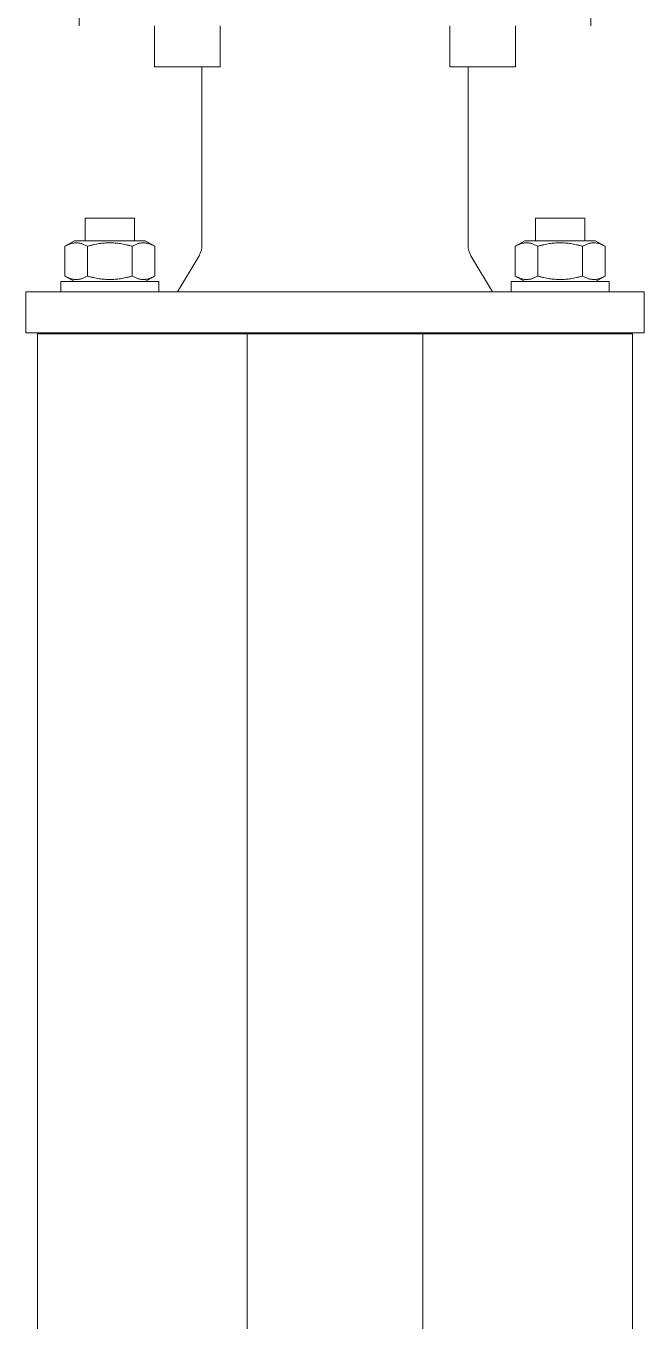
# Model space of a CAD drawing. Header units: millimetres. Extents: x -4172 to 126100, y -2 to 142133.
# Drawn here: x 22144 to 22446, y 15333 to 15966 of the extents above; entities that cross this region are included whole.
import ezdxf

# ---------------------------------------------------------------- set-up
doc = ezdxf.new("R2010")
doc.units = ezdxf.units.MM
doc.header["$LTSCALE"] = 100
doc.layers.add('P_Biomass (BM)', color=150, linetype='Continuous', lineweight=18, true_color=0x007fff)

msp = doc.modelspace()

# ---------------------------------------------------------------- linework, layer by layer
at = {"layer": 'P_Biomass (BM)'}
for p, q in [((22170.29, 15965.84), (22170.29, 15985.84)), ((22420.29, 15965.84), (22420.29, 15985.84)), ((22207.17, 15945.84), (22207.17, 15965.84)), ((22239.17, 15945.84), (22239.17, 15965.84)), ((22351.42, 15945.84), (22351.42, 15965.84)), ((22383.42, 15945.84), (22383.42, 15965.84)), ((22207.17, 15945.84), (22239.17, 15945.84)), ((22230.29, 15858.61), (22230.29, 15945.84)), ((22351.42, 15945.84), (22383.42, 15945.84)), ((22360.29, 15858.61), (22360.29, 15945.84)), ((22197.29, 15871.84), (22173.29, 15871.84)), ((22173.29, 15860.84), (22173.29, 15871.84)), ((22197.29, 15860.84), (22197.29, 15871.84)), ((22393.29, 15871.84), (22417.29, 15871.84)), ((22393.29, 15860.84), (22393.29, 15871.84)), ((22417.29, 15860.84), (22417.29, 15871.84)), ((22168.09, 15860.84), (22163.36, 15858.1)), ((22202.49, 15860.84), (22168.09, 15860.84)), ((22202.49, 15860.84), (22207.23, 15858.1)), ((22388.09, 15860.84), (22383.36, 15858.1)), ((22422.49, 15860.84), (22388.09, 15860.84)), ((22422.49, 15860.84), (22427.23, 15858.1)), ((22163.36, 15858.1), (22163.36, 15843.57)), ((22174.32, 15858.1), (22174.32, 15843.57)), ((22196.26, 15858.1), (22196.26, 15843.57)), ((22207.23, 15858.1), (22207.23, 15843.57)), ((22228.87, 15853.46), (22218.29, 15835.84)), ((22361.72, 15853.46), (22372.29, 15835.84)), ((22383.36, 15858.1), (22383.36, 15843.57)), ((22394.32, 15858.1), (22394.32, 15843.57)), ((22416.26, 15858.1), (22416.26, 15843.57)), ((22427.23, 15858.1), (22427.23, 15843.57)), ((22161.29, 15840.84), (22209.29, 15840.84)), ((22161.29, 15835.84), (22161.29, 15840.84)), ((22168.09, 15840.84), (22163.36, 15843.57)), ((22202.49, 15840.84), (22207.23, 15843.57)), ((22209.29, 15835.84), (22209.29, 15840.84)), ((22381.29, 15840.84), (22429.29, 15840.84)), ((22381.29, 15835.84), (22381.29, 15840.84)), ((22388.09, 15840.84), (22383.36, 15843.57)), ((22422.49, 15840.84), (22427.23, 15843.57)), ((22429.29, 15835.84), (22429.29, 15840.84)), ((22144.29, 15835.84), (22185.29, 15835.84)), ((22144.29, 15815.84), (22144.29, 15835.84)), ((22185.29, 15835.84), (22405.29, 15835.84)), ((22405.29, 15835.84), (22446.29, 15835.84)), ((22446.29, 15815.84), (22446.29, 15835.84)), ((22446.29, 15815.84), (22144.29, 15815.84)), ((22149.91, 15815.24), (22252.46, 15815.24)), ((22149.91, 15815.24), (22149.91, 15130.84)), ((22252.46, 15815.24), (22338.13, 15815.24)), ((22252.46, 15815.24), (22252.46, 15299.84)), ((22338.13, 15815.24), (22440.68, 15815.24)), ((22338.13, 15815.24), (22338.13, 15299.84)), ((22440.68, 15815.24), (22440.68, 15130.84))]:
    msp.add_line(p, q, dxfattribs=at)
for centre, start, end in [((22220.29, 15858.61), 329.03624, 0), ((22370.29, 15858.61), 180, 210.96376)]:
    msp.add_arc(centre, 10, start, end, dxfattribs=at)
for points in [[(22174.32, 15858.1), (22168.84, 15861.27), (22163.36, 15858.1)], [(22196.26, 15858.1), (22185.29, 15861.27), (22174.32, 15858.1)], [(22207.23, 15858.1), (22201.75, 15861.27), (22196.26, 15858.1)], [(22394.32, 15858.1), (22388.84, 15861.27), (22383.36, 15858.1)], [(22416.26, 15858.1), (22405.29, 15861.27), (22394.32, 15858.1)], [(22427.23, 15858.1), (22421.75, 15861.27), (22416.26, 15858.1)], [(22163.36, 15843.57), (22168.84, 15840.41), (22174.32, 15843.57)], [(22174.32, 15843.57), (22185.29, 15840.41), (22196.26, 15843.57)], [(22196.26, 15843.57), (22201.75, 15840.41), (22207.23, 15843.57)], [(22383.36, 15843.57), (22388.84, 15840.41), (22394.32, 15843.57)], [(22394.32, 15843.57), (22405.29, 15840.41), (22416.26, 15843.57)], [(22416.26, 15843.57), (22421.75, 15840.41), (22427.23, 15843.57)]]:
    msp.add_rational_spline(points, [1, 1.15470053838, 1], degree=2, dxfattribs=at)

doc.saveas('drawing.dxf')
